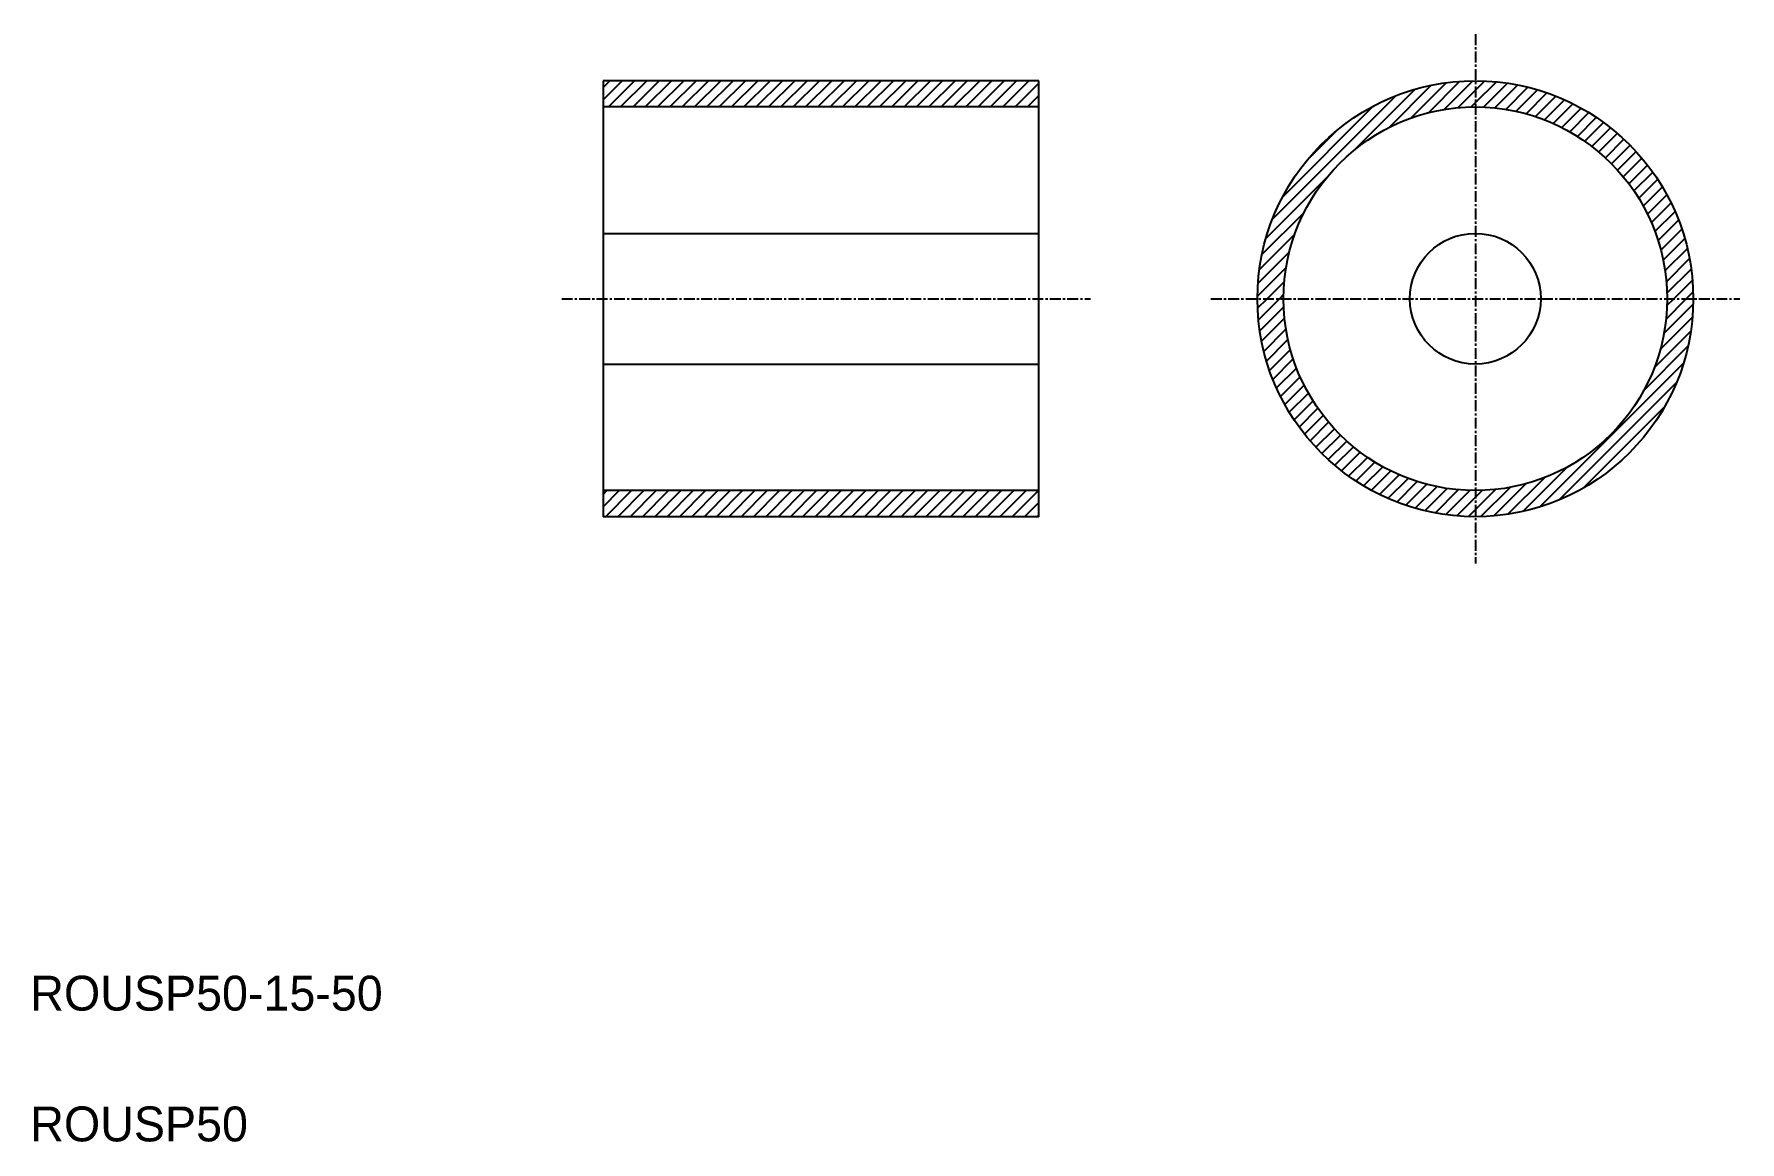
# Model space of a CAD drawing. Extents: x 10 to 206, y 10 to 137.
import ezdxf

# ---------------------------------------------------------------- set-up
doc = ezdxf.new("R2010")
doc.units = 0
doc.linetypes.add('CENTER', pattern=[2, 1.25, -0.25, 0.25, -0.25])
doc.layers.get('0').update_dxf_attribs({"linetype": 'CONTINUOUS'})
doc.layers.add('CENTER', color=2, linetype='CENTER')

# ---------------------------------------------------------------- blocks, each defined once
blk = doc.blocks.new('*X2')
at = {"color": 0, "linetype": 'CONTINUOUS'}
for p, q in [((75.71, 129.45), (77.9, 131.64)), ((75.71, 130.86), (76.49, 131.64)), ((76.32, 128.64), (79.32, 131.64)), ((77.73, 128.64), (80.73, 131.64)), ((79.15, 128.64), (82.15, 131.64)), ((80.56, 128.64), (83.56, 131.64)), ((81.97, 128.64), (84.97, 131.64)), ((83.39, 128.64), (86.39, 131.64)), ((84.8, 128.64), (87.8, 131.64)), ((86.22, 128.64), (89.22, 131.64)), ((87.63, 128.64), (90.63, 131.64)), ((89.05, 128.64), (92.05, 131.64)), ((90.46, 128.64), (93.46, 131.64)), ((91.87, 128.64), (94.87, 131.64)), ((93.29, 128.64), (96.29, 131.64)), ((94.7, 128.64), (97.7, 131.64)), ((96.12, 128.64), (99.12, 131.64)), ((97.53, 128.64), (100.53, 131.64)), ((98.95, 128.64), (101.95, 131.64)), ((100.36, 128.64), (103.36, 131.64)), ((101.77, 128.64), (104.77, 131.64)), ((103.19, 128.64), (106.19, 131.64)), ((104.6, 128.64), (107.6, 131.64)), ((106.02, 128.64), (109.02, 131.64)), ((107.43, 128.64), (110.43, 131.64)), ((108.84, 128.64), (111.84, 131.64)), ((110.26, 128.64), (113.26, 131.64)), ((111.67, 128.64), (114.67, 131.64)), ((113.09, 128.64), (116.09, 131.64)), ((114.5, 128.64), (117.5, 131.64)), ((115.92, 128.64), (118.92, 131.64)), ((117.33, 128.64), (120.33, 131.64)), ((118.74, 128.64), (121.74, 131.64)), ((120.16, 128.64), (123.16, 131.64)), ((121.57, 128.64), (124.57, 131.64)), ((122.99, 128.64), (125.71, 131.37)), ((165.89, 126.3), (170.72, 131.13)), ((168.37, 127.36), (172.43, 131.42)), ((170.4, 127.98), (174.01, 131.58)), ((172.19, 128.35), (175.48, 131.64)), ((175.78, 130.53), (176.87, 131.62)), ((175.78, 129.11), (178.2, 131.53)), ((176.71, 128.62), (179.46, 131.37)), ((178.03, 128.53), (180.66, 131.16)), ((124.4, 128.64), (125.71, 129.95)), ((152.49, 115.72), (166.71, 129.94)), ((161.87, 123.68), (168.85, 130.66)), ((173.81, 128.56), (175.78, 130.53)), ((179.28, 128.36), (181.82, 130.9)), ((180.47, 128.14), (182.93, 130.6)), ((181.6, 127.86), (184, 130.26)), ((182.69, 127.53), (185.03, 129.87)), ((183.73, 127.16), (186.02, 129.45)), ((153.68, 118.33), (164.1, 128.75)), ((175.31, 128.64), (175.78, 129.11)), ((184.73, 126.74), (186.98, 129)), ((185.69, 126.29), (187.91, 128.51)), ((186.61, 125.8), (188.8, 127.99)), ((187.49, 125.27), (189.66, 127.44)), ((156.52, 122.58), (159.85, 125.91)), ((188.34, 124.71), (190.5, 126.86)), ((189.16, 124.11), (191.3, 126.25)), ((189.95, 123.48), (192.07, 125.61)), ((190.7, 122.82), (192.82, 124.94)), ((191.42, 122.12), (193.54, 124.24)), ((192.11, 121.39), (194.23, 123.52)), ((192.76, 120.64), (194.89, 122.77)), ((193.38, 119.84), (195.52, 121.98)), ((151.77, 113.58), (158.75, 120.56)), ((193.97, 119.02), (196.13, 121.17)), ((194.53, 118.16), (196.7, 120.33)), ((195.05, 117.27), (197.25, 119.46)), ((195.53, 116.34), (197.76, 118.56)), ((195.98, 115.37), (198.24, 117.63)), ((151.3, 111.7), (156.13, 116.53)), ((196.39, 114.36), (198.69, 116.66)), ((196.75, 113.31), (199.1, 115.66)), ((151.01, 110), (155.07, 114.06)), ((197.07, 112.21), (199.48, 114.62)), ((197.33, 111.07), (199.81, 113.55)), ((150.85, 108.42), (154.45, 112.03)), ((197.55, 109.87), (200.11, 112.42)), ((150.79, 106.94), (154.08, 110.24)), ((197.7, 108.6), (200.35, 111.26)), ((197.77, 107.27), (200.55, 110.04)), ((151.9, 106.64), (153.87, 108.62)), ((198.57, 106.64), (200.69, 108.77)), ((150.81, 105.55), (151.9, 106.64)), ((150.9, 104.23), (153.31, 106.64)), ((151.05, 102.97), (153.8, 105.72)), ((153.31, 106.64), (153.79, 107.12)), ((197.42, 102.67), (200.78, 106.02)), ((197.66, 104.32), (199.98, 106.64)), ((197.77, 105.85), (198.57, 106.64)), ((199.98, 106.64), (200.77, 107.43)), ((151.26, 101.77), (153.9, 104.4)), ((197, 100.84), (200.69, 104.53)), ((151.52, 100.61), (154.06, 103.15)), ((151.83, 99.5), (154.29, 101.96)), ((196.31, 98.73), (200.51, 102.92)), ((152.17, 98.43), (154.57, 100.83)), ((195.09, 96.09), (200.18, 101.19)), ((152.56, 97.4), (154.89, 99.74)), ((152.98, 96.41), (155.27, 98.7)), ((183.17, 82.76), (199.67, 99.26)), ((153.43, 95.45), (155.68, 97.7)), ((153.92, 94.52), (156.14, 96.74)), ((185.38, 83.56), (198.87, 97.04)), ((154.44, 93.63), (156.63, 95.82)), ((154.99, 92.76), (157.16, 94.93)), ((155.57, 91.93), (157.72, 94.08)), ((188.16, 84.92), (197.51, 94.27)), ((156.18, 91.13), (158.32, 93.27)), ((156.82, 90.35), (158.95, 92.48)), ((157.49, 89.61), (159.61, 91.73)), ((158.18, 88.89), (160.31, 91.01)), ((158.91, 88.2), (161.03, 90.32)), ((159.66, 87.54), (161.79, 89.67)), ((160.44, 86.9), (162.58, 89.04)), ((161.25, 86.3), (163.41, 88.45)), ((162.09, 85.73), (164.27, 87.9)), ((162.96, 85.18), (165.16, 87.38)), ((163.86, 84.67), (166.09, 86.89)), ((164.8, 84.19), (167.06, 86.45)), ((179.5, 81.92), (183.7, 86.12)), ((181.24, 82.25), (186.33, 87.34)), ((75.71, 82.78), (77.57, 84.64)), ((75.71, 84.19), (76.16, 84.64)), ((75.99, 81.64), (78.99, 84.64)), ((77.4, 81.64), (80.4, 84.64)), ((78.82, 81.64), (81.82, 84.64)), ((80.23, 81.64), (83.23, 84.64)), ((81.64, 81.64), (84.64, 84.64)), ((83.06, 81.64), (86.06, 84.64)), ((84.47, 81.64), (87.47, 84.64)), ((85.89, 81.64), (88.89, 84.64)), ((87.3, 81.64), (90.3, 84.64)), ((88.71, 81.64), (91.71, 84.64)), ((90.13, 81.64), (93.13, 84.64)), ((91.54, 81.64), (94.54, 84.64)), ((92.96, 81.64), (95.96, 84.64)), ((94.37, 81.64), (97.37, 84.64)), ((95.79, 81.64), (98.79, 84.64)), ((97.2, 81.64), (100.2, 84.64)), ((98.61, 81.64), (101.61, 84.64)), ((100.03, 81.64), (103.03, 84.64)), ((101.44, 81.64), (104.44, 84.64)), ((102.86, 81.64), (105.86, 84.64)), ((104.27, 81.64), (107.27, 84.64)), ((105.69, 81.64), (108.69, 84.64)), ((107.1, 81.64), (110.1, 84.64)), ((108.51, 81.64), (111.51, 84.64)), ((109.93, 81.64), (112.93, 84.64)), ((111.34, 81.64), (114.34, 84.64)), ((112.76, 81.64), (115.76, 84.64)), ((114.17, 81.64), (117.17, 84.64)), ((115.58, 81.64), (118.58, 84.64)), ((117, 81.64), (120, 84.64)), ((118.41, 81.64), (121.41, 84.64)), ((119.83, 81.64), (122.83, 84.64)), ((121.24, 81.64), (124.24, 84.64)), ((122.66, 81.64), (125.66, 84.64)), ((165.76, 83.74), (168.07, 86.04)), ((166.77, 83.33), (169.12, 85.68)), ((167.8, 82.95), (170.21, 85.36)), ((168.88, 82.62), (171.36, 85.09)), ((170, 82.32), (172.56, 84.88)), ((171.17, 82.07), (173.83, 84.73)), ((172.39, 81.88), (175.16, 84.65)), ((175.78, 82.45), (178.1, 84.77)), ((175.78, 83.86), (176.58, 84.66)), ((176.4, 81.65), (179.76, 85.01)), ((177.9, 81.73), (181.59, 85.42)), ((124.07, 81.64), (125.71, 83.28)), ((173.66, 81.73), (175.78, 83.86)), ((174.99, 81.66), (175.78, 82.45)), ((125.48, 81.64), (125.71, 81.87))]:
    blk.add_line(p, q, dxfattribs=at)

msp = doc.modelspace()

# ---------------------------------------------------------------- linework, layer by layer
at = {"color": 7, "linetype": 'CONTINUOUS'}
for p, q in [((75.708934, 131.643835), (75.708934, 81.643835)), ((125.708934, 131.643835), (75.708934, 131.643835)), ((125.708934, 81.643835), (125.708934, 131.643835)), ((125.708934, 128.643835), (75.708934, 128.643835)), ((75.708934, 114.143835), (125.708934, 114.143835)), ((75.708934, 99.143835), (125.708934, 99.143835)), ((125.708934, 84.643835), (75.708934, 84.643835)), ((125.708934, 81.643835), (75.708934, 81.643835))]:
    msp.add_line(p, q, dxfattribs=at)
for p, q in [((75.708934, 119.143835), (75.708934, 119.143935)), ((75.708934, 106.643835), (75.709034, 106.643835))]:
    msp.add_line(p, q)
for radius in [25, 22, 7.5]:
    msp.add_circle((175.783548, 106.643835), radius, dxfattribs=at)
at = {"layer": 'CENTER', "color": 1, "linetype": 'CENTER'}
for p, q in [((175.783548, 136.993123), (175.783548, 76.294547)), ((70.970437, 106.643835), (131.633114, 106.643835)), ((145.43426, 106.643835), (206.132836, 106.643835))]:
    msp.add_line(p, q, dxfattribs=at)

# ---------------------------------------------------------------- block references
at = {"color": 3, "linetype": 'CONTINUOUS'}
msp.add_blockref('*X2', (0, 0), dxfattribs=at)

# ---------------------------------------------------------------- texts
at = {"color": 7, "linetype": 'CONTINUOUS'}
for s, p in [('ROUSP50-15-50', (10, 25)), ('ROUSP50', (10, 10))]:
    msp.add_text(s, height=4, dxfattribs=at).set_placement(p)

doc.saveas('drawing.dxf')
